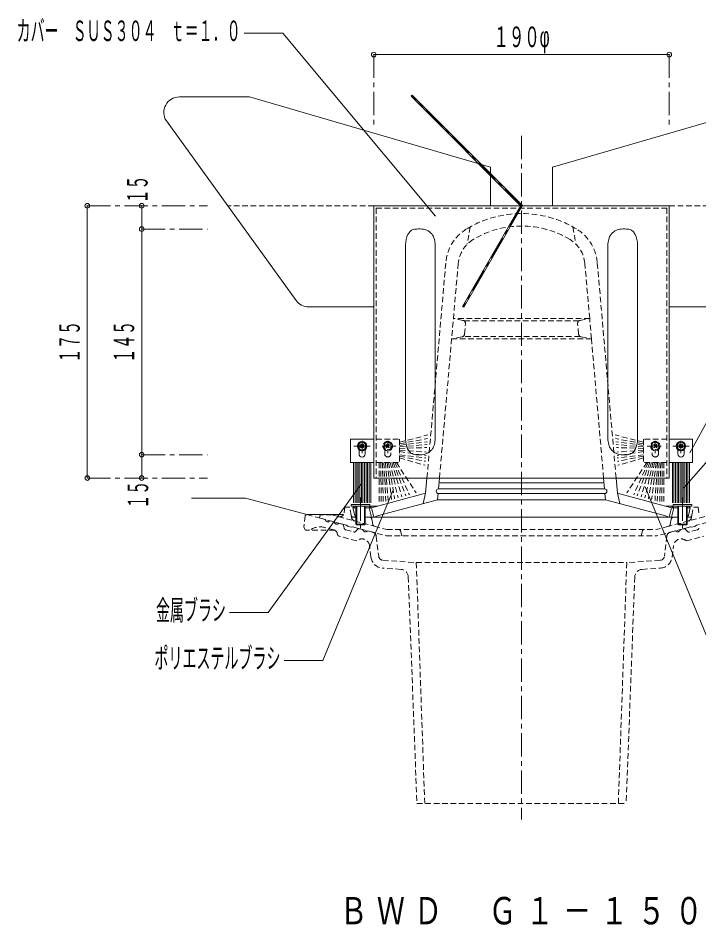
# Model space of a CAD drawing. Units: millimetres at full size, sheet at 1:3. Extents: x -321 to 348, y -560 to 557.
# Drawn here: x -321 to 117, y -560 to 23 of the extents above; entities that cross this region are included whole.
import ezdxf
from ezdxf.enums import TextEntityAlignment as Align

# ---------------------------------------------------------------- set-up
doc = ezdxf.new("R2010")
doc.units = ezdxf.units.MM
doc.header["$LTSCALE"] = 3
doc.header["$PDMODE"] = 32
doc.header["$PDSIZE"] = 3
for name, pattern in [('CHAIN1', [8, 5, -1, 1, -1]), ('CHAIN2', [12, 9, -1, 1, -1]), ('DASHED1', [1.8, 1.2, -0.6])]:
    doc.linetypes.add(name, pattern=pattern)
for name, color, linetype, lineweight in [('5-0_ 通芯', 4, 'CHAIN1', 9), ('5-2_ 鉄骨', 4, 'Continuous', 9), ('5-3_水切り', 3, 'Continuous', 9), ('5-4_イソバンド', 4, 'Continuous', 9), ('5-5_角波', 6, 'DASHED1', 9), ('5-9_建具', 4, 'DASHED1', 9), ('5-E_ 文字', 7, 'Continuous', 9), ('5-F_ 寸法', 7, 'Continuous', 9)]:
    doc.layers.add(name, color=color, linetype=linetype, lineweight=lineweight)
doc.layers.add('6-E_ 文字', color=7, linetype='Continuous')
doc.styles.add('超極細ゴシック', font='')
doc.styles.add('ＭＳ 明朝', font='')
doc.styles.get('超極細ゴシック').set_extended_font_data('超極細ゴシック')
doc.styles.get('ＭＳ 明朝').set_extended_font_data('MS Mincho')

msp = doc.modelspace()

# ---------------------------------------------------------------- linework, layer by layer
at = {"layer": '5-0_ 通芯'}
for p, q in [((3.016, -97.268), (-67.694, -26.557)), ((3.016, -52.29), (3.016, -491.765)), ((3.016, -97.268), (-34.484, -162.22))]:
    msp.add_line(p, q, dxfattribs=at)
at = {"layer": '5-2_ 鉄骨', "linetype": 'CHAIN1'}
for p, q in [((-100.484, -284.809), (-100.484, -304.481)), ((106.516, -284.809), (106.516, -304.481))]:
    msp.add_line(p, q, dxfattribs=at)
at = {"layer": '5-2_ 鉄骨'}
for p, q in [((-104.484, -290.444), (-105.733, -290.444)), ((-103.484, -290.444), (-103.484, -301.944)), ((-102.984, -290.444), (-102.984, -302.444)), ((-97.984, -290.444), (-97.984, -302.444)), ((-97.484, -290.444), (-97.484, -301.944)), ((103.516, -290.444), (103.516, -301.944)), ((104.017, -290.444), (104.017, -302.444)), ((109.016, -290.444), (109.016, -302.444)), ((109.516, -290.444), (109.516, -301.944)), ((110.516, -290.444), (111.766, -290.444)), ((-97.484, -301.944), (-103.484, -301.944)), ((-103.484, -301.944), (-102.984, -302.444)), ((-97.984, -302.444), (-102.984, -302.444)), ((-97.484, -301.944), (-97.984, -302.444)), ((103.516, -301.944), (109.516, -301.944)), ((103.516, -301.944), (104.017, -302.444)), ((104.017, -302.444), (109.016, -302.444)), ((109.516, -301.944), (109.016, -302.444))]:
    msp.add_line(p, q, dxfattribs=at)
at = {"layer": '5-2_ 鉄骨', "color": 7}
msp.add_line((-135.101, -295.801), (-111.449, -295.801), dxfattribs=at)
msp.add_lwpolyline([(-135.101, -295.801), (-174.525, -285.237), (-209.227, -285.237)], dxfattribs=at)
at = {"layer": '5-3_水切り'}
for p, q in [((-91.984, -97.268), (98.016, -97.268)), ((-91.984, -97.268), (-91.984, -272.268)), ((98.016, -97.268), (98.016, -272.268)), ((-71.614, -122.268), (-71.614, -247.268)), ((-52.472, -122.268), (-52.472, -247.268)), ((58.505, -122.268), (58.505, -247.268)), ((77.647, -122.268), (77.647, -247.268)), ((-91.984, -272.268), (98.016, -272.268))]:
    msp.add_line(p, q, dxfattribs=at)
at = {"layer": '5-3_水切り', "linetype": 'DASHED1'}
for p, q in [((-90.484, -98.768), (96.516, -98.768)), ((-90.484, -98.768), (-90.484, -272.268)), ((96.516, -98.768), (96.516, -272.268))]:
    msp.add_line(p, q, dxfattribs=at)
at = {"layer": '5-3_水切り'}
for points in [[(-52.472, -122.268), (-52.537, -121.71), (-52.66, -120.751), (-52.812, -119.804), (-53.011, -118.877), (-53.276, -117.977), (-53.625, -117.112), (-53.874, -116.629), (-54.169, -116.147), (-54.765, -115.362), (-55.457, -114.643), (-56.229, -114.001), (-57.065, -113.448), (-57.949, -112.994), (-58.478, -112.78), (-59.065, -112.589), (-60.097, -112.358), (-61.149, -112.229), (-62.218, -112.18), (-63.298, -112.19), (-64.385, -112.235), (-65.017, -112.268)], [(58.505, -122.268), (58.57, -121.71), (58.693, -120.751), (58.844, -119.804), (59.044, -118.877), (59.309, -117.977), (59.658, -117.112), (59.907, -116.629), (60.202, -116.147), (60.798, -115.362), (61.49, -114.643), (62.262, -114.001), (63.098, -113.448), (63.982, -112.994), (64.511, -112.78), (65.098, -112.589), (66.13, -112.358), (67.182, -112.229), (68.25, -112.18), (69.33, -112.19), (70.417, -112.235), (71.049, -112.268)], [(-52.472, -247.268), (-52.537, -247.827), (-52.66, -248.785), (-52.812, -249.732), (-53.011, -250.659), (-53.276, -251.559), (-53.625, -252.424), (-53.874, -252.907), (-54.169, -253.389), (-54.765, -254.175), (-55.457, -254.894), (-56.229, -255.535), (-57.065, -256.088), (-57.949, -256.542), (-58.478, -256.756), (-59.065, -256.947), (-60.097, -257.178), (-61.149, -257.307), (-62.218, -257.356), (-63.298, -257.346), (-64.385, -257.302), (-65.017, -257.268)], [(58.505, -247.268), (58.57, -247.827), (58.693, -248.785), (58.844, -249.732), (59.044, -250.659), (59.309, -251.559), (59.658, -252.424), (59.907, -252.907), (60.202, -253.389), (60.798, -254.175), (61.49, -254.894), (62.262, -255.535), (63.098, -256.088), (63.982, -256.542), (64.511, -256.756), (65.098, -256.947), (66.13, -257.178), (67.182, -257.307), (68.25, -257.356), (69.33, -257.346), (70.417, -257.302), (71.049, -257.268)]]:
    msp.add_lwpolyline(points, dxfattribs=at)
for centre, radius, start, end in [((-53.003, -123.15), 18.632, 156.27401, 177.28557), ((-63.402, -119.259), 7.572, 131.72765, 151.56811), ((-65.698, -116.228), 3.794, 106.2563, 136.32467), ((-64.692, -118.994), 6.734, 92.76496, 107.88405), ((70.725, -118.994), 6.734, 72.11595, 87.23504), ((71.731, -116.228), 3.794, 43.67533, 73.7437), ((69.435, -119.259), 7.572, 28.43189, 48.27235), ((59.036, -123.15), 18.632, 2.71443, 23.72599), ((-53.003, -246.386), 18.632, 182.71443, 203.72599), ((59.036, -246.386), 18.632, 336.27401, 357.28557), ((-63.402, -250.277), 7.572, 208.43189, 228.27235), ((-65.698, -253.308), 3.794, 223.67533, 253.7437), ((71.731, -253.308), 3.794, 286.2563, 316.32467), ((69.435, -250.277), 7.572, 311.72765, 331.56811), ((-64.692, -250.542), 6.734, 252.11595, 267.23504), ((70.725, -250.542), 6.734, 272.76496, 287.88405)]:
    msp.add_arc(centre, radius, start, end, dxfattribs=at)
at = {"layer": '5-4_イソバンド'}
for p, q in [((-216.984, -27.268), (-171.984, -27.268)), ((-68.048, -26.911), (-67.341, -26.204)), ((2.392, -97.35), (-68.048, -26.911)), ((3.641, -97.186), (-67.341, -26.204)), ((178.016, -27.268), (23.016, -72.519)), ((-141.977, -158.125), (-225.361, -42.729)), ((-21.379, -72.166), (-22.086, -72.873)), ((23.016, -72.519), (23.016, -97.268)), ((-34.051, -162.47), (3.641, -97.186)), ((-133.872, -162.268), (-91.984, -162.268)), ((139.905, -162.268), (98.016, -162.268))]:
    msp.add_line(p, q, dxfattribs=at)
at = {"layer": '5-4_イソバンド', "linetype": 'DASHED1'}
for p, q in [((-91.984, -97.268), (-185.952, -97.268)), ((98.016, -97.268), (191.985, -97.268))]:
    msp.add_line(p, q, dxfattribs=at)
at = {"layer": '5-4_イソバンド'}
for points in [[(-171.984, -27.268), (-16.984, -72.519), (-16.984, -97.268)], [(-34.051, -162.47), (-34.917, -161.97), (2.392, -97.35)]]:
    msp.add_lwpolyline(points, dxfattribs=at)
for centre, start, end in [((-216.984, -37.268), 90, 213.09839), ((-133.872, -152.268), 215.85134, 270)]:
    msp.add_arc(centre, 10, start, end, dxfattribs=at)
at = {"layer": '5-5_角波'}
for p, q in [((-75.484, -249.268), (-57.233, -244.592)), ((81.516, -249.268), (63.266, -244.592)), ((-90.484, -247.268), (-75.484, -247.268)), ((-82.074, -250.575), (-84.176, -252.678)), ((-83.893, -250.575), (-81.791, -252.678)), ((-82.984, -248.28), (-82.984, -256.289)), ((-75.484, -250.268), (-57.436, -246.92)), ((-75.484, -247.268), (-75.484, -262.268)), ((-75.484, -251.268), (-57.616, -248.972)), ((81.516, -250.268), (63.469, -246.92)), ((81.516, -251.268), (63.649, -248.972)), ((81.516, -247.268), (81.516, -262.268)), ((96.516, -247.268), (81.516, -247.268)), ((89.926, -250.575), (87.824, -252.678)), ((88.107, -250.575), (90.209, -252.678)), ((89.016, -248.28), (89.016, -256.289)), ((-77.704, -251.768), (-88.2, -251.768)), ((-84.984, -256.768), (-84.984, -250.768)), ((-84.176, -250.858), (-82.074, -252.961)), ((-81.791, -250.858), (-83.893, -252.961)), ((-80.984, -250.768), (-80.984, -256.768)), ((-75.484, -252.268), (-57.768, -250.706)), ((-75.484, -253.268), (-57.94, -252.672)), ((-75.484, -254.268), (-58.197, -255.618)), ((-75.484, -255.268), (-58.386, -257.771)), ((81.516, -252.268), (63.801, -250.706)), ((81.516, -253.268), (63.973, -252.672)), ((81.516, -254.268), (64.23, -255.618)), ((81.516, -255.268), (64.419, -257.771)), ((83.737, -251.768), (94.233, -251.768)), ((87.016, -250.768), (87.016, -256.768)), ((87.824, -250.858), (89.926, -252.961)), ((90.209, -250.858), (88.107, -252.961)), ((91.016, -256.768), (91.016, -250.768)), ((-90.484, -262.268), (-75.484, -262.268)), ((-88.484, -262.268), (-88.484, -288.224)), ((-87.484, -262.268), (-87.17, -287.872)), ((-86.484, -262.268), (-85.848, -287.518)), ((-85.484, -262.268), (-84.217, -287.081)), ((-84.484, -262.268), (-82.815, -286.705)), ((-83.484, -262.268), (-80.58, -286.107)), ((-82.484, -262.268), (-78.582, -285.571)), ((-81.484, -262.268), (-76.368, -284.978)), ((-80.484, -262.268), (-73.873, -284.309)), ((-79.484, -262.268), (-71.36, -283.636)), ((-78.484, -262.268), (-69.112, -282.991)), ((-77.484, -262.268), (-64.766, -281.869)), ((-75.484, -257.268), (-58.523, -259.335)), ((-75.484, -258.268), (-58.716, -261.539)), ((-75.484, -259.268), (-58.941, -264.111)), ((81.516, -257.268), (64.556, -259.335)), ((81.516, -258.268), (64.748, -261.539)), ((81.516, -259.268), (64.973, -264.111)), ((83.516, -262.268), (70.799, -281.869)), ((84.516, -262.268), (75.145, -282.991)), ((85.516, -262.268), (77.392, -283.636)), ((86.516, -262.268), (79.906, -284.309)), ((96.516, -262.268), (81.516, -262.268)), ((87.516, -262.268), (82.401, -284.978)), ((88.516, -262.268), (84.615, -285.571)), ((89.516, -262.268), (86.613, -286.107)), ((90.516, -262.268), (88.847, -286.705)), ((91.516, -262.268), (90.25, -287.081)), ((92.516, -262.268), (91.881, -287.518)), ((93.516, -262.268), (93.203, -287.872)), ((94.516, -262.268), (94.516, -288.224))]:
    msp.add_line(p, q, dxfattribs=at)
at = {"layer": '5-5_角波', "color": 7, "linetype": 'Continuous'}
for p, q in [((-106.984, -247.268), (-106.984, -262.268)), ((-91.984, -247.268), (-106.984, -247.268)), ((-98.574, -250.575), (-100.676, -252.678)), ((-100.393, -250.575), (-98.291, -252.678)), ((98.016, -247.268), (113.016, -247.268)), ((106.426, -250.575), (104.324, -252.678)), ((104.607, -250.575), (106.709, -252.678)), ((113.016, -247.268), (113.016, -262.268)), ((-101.484, -250.768), (-101.484, -256.768)), ((-100.676, -250.858), (-98.574, -252.961)), ((-98.291, -250.858), (-100.393, -252.961)), ((-97.484, -256.768), (-97.484, -250.768)), ((103.516, -256.768), (103.516, -250.768)), ((104.324, -250.858), (106.426, -252.961)), ((106.709, -250.858), (104.607, -252.961)), ((107.516, -250.768), (107.516, -256.768)), ((-91.984, -262.268), (-106.984, -262.268)), ((-104.984, -262.268), (-104.984, -288.296)), ((-103.984, -262.268), (-103.984, -288.296)), ((-102.984, -262.268), (-102.984, -288.296)), ((-101.984, -262.268), (-101.984, -288.296)), ((-100.984, -262.268), (-100.984, -288.296)), ((-99.984, -262.268), (-99.984, -288.296)), ((-98.984, -262.268), (-98.984, -288.296)), ((-97.984, -262.268), (-97.984, -288.296)), ((-96.984, -262.268), (-96.984, -288.296)), ((-95.984, -262.268), (-95.984, -288.296)), ((-94.984, -262.268), (-94.984, -288.296)), ((-93.984, -262.268), (-93.984, -288.296)), ((98.016, -262.268), (113.016, -262.268)), ((100.016, -262.268), (100.016, -288.296)), ((101.016, -262.268), (101.016, -288.296)), ((102.016, -262.268), (102.016, -288.296)), ((103.016, -262.268), (103.016, -288.296)), ((104.016, -262.268), (104.016, -288.296)), ((105.016, -262.268), (105.016, -288.296)), ((106.016, -262.268), (106.016, -288.296)), ((107.016, -262.268), (107.016, -288.296)), ((108.016, -262.268), (108.016, -288.296)), ((109.016, -262.268), (109.016, -288.296)), ((110.016, -262.268), (110.016, -288.296)), ((111.016, -262.268), (111.016, -288.296))]:
    msp.add_line(p, q, dxfattribs=at)
at = {"layer": '5-5_角波', "color": 4, "linetype": 'CHAIN2'}
for p, q in [((-99.484, -248.28), (-99.484, -256.289)), ((105.516, -248.28), (105.516, -256.289)), ((-104.763, -251.768), (-94.267, -251.768)), ((110.796, -251.768), (100.3, -251.768))]:
    msp.add_line(p, q, dxfattribs=at)
at = {"layer": '5-5_角波', "color": 7, "linetype": 'Continuous'}
for centre, radius in [((-99.484, -251.768), 3), ((-99.484, -251.768), 2.5), ((105.516, -251.768), 3), ((105.516, -251.768), 2.5)]:
    msp.add_circle(centre, radius, dxfattribs=at)
at = {"layer": '5-5_角波'}
for centre, radius in [((-82.984, -251.768), 3), ((-82.984, -251.768), 2.5), ((89.016, -251.768), 3), ((89.016, -251.768), 2.5)]:
    msp.add_circle(centre, radius, dxfattribs=at)
at = {"layer": '5-5_角波', "color": 7, "linetype": 'Continuous'}
for centre, start, end in [((-99.484, -250.768), 90, 180), ((-99.484, -250.768), 0, 90), ((105.516, -250.768), 90, 180), ((105.516, -250.768), 0, 90), ((-99.484, -256.768), 180, 270), ((-99.484, -256.768), 270, 0), ((105.516, -256.768), 180, 270), ((105.516, -256.768), 270, 0)]:
    msp.add_arc(centre, 2, start, end, dxfattribs=at)
at = {"layer": '5-5_角波'}
for centre, start, end in [((-82.984, -250.768), 90, 180), ((-82.984, -250.768), 0, 90), ((89.016, -250.768), 90, 180), ((89.016, -250.768), 0, 90), ((-82.984, -256.768), 180, 270), ((-82.984, -256.768), 270, 0), ((89.016, -256.768), 180, 270), ((89.016, -256.768), 270, 0)]:
    msp.add_arc(centre, 2, start, end, dxfattribs=at)
at = {"layer": '5-9_建具', "color": 134, "lineweight": 5}
for p, q in [((-29.984, -110.812), (-31.984, -122.024)), ((36.016, -110.812), (38.016, -122.024)), ((-57.789, -272.268), (-45.662, -133.652)), ((63.822, -272.268), (51.695, -133.652)), ((-49.759, -272.268), (-37.692, -134.349)), ((46.824, -169.768), (43.725, -134.349)), ((46.824, -169.768), (-40.791, -169.768)), ((-34.669, -170.931), (-40.791, -169.768)), ((39.912, -171.268), (-33.879, -171.268)), ((-33.634, -179.751), (-33.049, -173.07)), ((39.667, -179.751), (39.082, -173.07)), ((40.702, -170.931), (46.824, -169.768)), ((47.961, -182.768), (46.824, -169.768)), ((-35.265, -181.544), (-41.928, -182.768)), ((47.961, -182.768), (-41.928, -182.768)), ((40.592, -181.268), (-34.56, -181.268)), ((41.298, -181.544), (47.961, -182.768)), ((55.792, -272.268), (47.961, -182.768))]:
    msp.add_line(p, q, dxfattribs=at)
at = {"layer": '5-9_建具', "color": 7, "linetype": 'Continuous'}
for p, q in [((-58.65, -282.111), (-57.789, -272.268)), ((-50.371, -279.268), (-49.759, -272.268)), ((56.404, -279.268), (55.792, -272.268)), ((64.683, -282.111), (63.822, -272.268)), ((56.404, -279.268), (-50.371, -279.268)), ((56.054, -275.268), (-50.021, -275.268)), ((-58.65, -282.111), (-93.484, -291.444)), ((-58.65, -282.111), (-60.15, -288.724)), ((-50.984, -286.268), (-50.632, -282.245)), ((56.404, -282.268), (-50.371, -282.268)), ((57.016, -286.268), (56.664, -282.245)), ((64.683, -282.111), (99.516, -291.444)), ((64.683, -282.111), (66.183, -288.724)), ((-106.484, -289.319), (-106.484, -290.444)), ((-89.751, -290.444), (-106.484, -290.444)), ((-105.483, -291.444), (-104.484, -290.444)), ((-94.984, -291.444), (-93.484, -290.444)), ((57.016, -286.268), (-50.984, -286.268)), ((95.784, -290.444), (112.516, -290.444)), ((101.016, -291.444), (99.516, -290.444)), ((100.516, -289.319), (100.516, -290.444)), ((100.516, -289.319), (112.516, -289.319)), ((111.516, -291.444), (110.516, -290.444)), ((112.516, -289.319), (112.516, -290.444)), ((-104.268, -296.308), (-105.483, -291.444)), ((-103.484, -291.444), (-105.483, -291.444)), ((-94.984, -291.444), (-97.484, -291.444)), ((-94.984, -291.444), (-93.484, -297.444)), ((-93.484, -291.444), (-94.984, -291.444)), ((-93.484, -291.444), (-91.984, -297.444)), ((99.516, -291.444), (98.016, -297.444)), ((101.016, -291.444), (99.516, -297.444)), ((99.516, -291.444), (101.016, -291.444)), ((101.016, -291.444), (103.516, -291.444)), ((109.516, -291.444), (111.516, -291.444)), ((110.3, -296.308), (111.516, -291.444)), ((103.516, -297.444), (-97.484, -297.444))]:
    msp.add_line(p, q, dxfattribs=at)
at = {"layer": '5-9_建具'}
for p, q in [((-111.006, -294.606), (-110.484, -290.944)), ((117.039, -294.606), (116.516, -290.944)), ((-136.093, -296.677), (-136.984, -303.801)), ((-134.983, -295.801), (-123.128, -298.977)), ((-126.984, -297.944), (-126.484, -295.944)), ((-118.993, -295.944), (-126.484, -295.944)), ((-114.752, -297.081), (-118.993, -295.944)), ((-114.752, -297.081), (-91.562, -303.294)), ((-106.316, -297.549), (-106.554, -296.205)), ((120.785, -297.081), (97.595, -303.294)), ((112.349, -297.549), (112.586, -296.205)), ((-126.984, -297.944), (-109.484, -302.633)), ((-120.23, -299.754), (-117.332, -300.53)), ((-112.134, -301.923), (-114.434, -301.307)), ((-111.413, -302.689), (-111.05, -304.461)), ((-108.484, -303.419), (-109.484, -302.633)), ((-105.076, -297.444), (-103.484, -297.444)), ((-97.484, -297.444), (-94.74, -297.444)), ((-92.651, -302.109), (-93.263, -298.681)), ((98.684, -302.109), (99.296, -298.681)), ((103.516, -297.444), (100.772, -297.444)), ((111.109, -297.444), (109.516, -297.444)), ((114.516, -303.419), (115.517, -302.633)), ((133.016, -297.944), (115.517, -302.633)), ((-135.984, -305.801), (-136.984, -303.801)), ((-117.14, -305.801), (-135.984, -305.801)), ((-117.607, -305.633), (-123.605, -304.026)), ((-115.444, -307.93), (-115.329, -308.491)), ((-109.969, -305.609), (-104.998, -306.941)), ((-108.484, -303.419), (-106.484, -303.955)), ((-106.484, -303.955), (-105.483, -303.705)), ((-105.483, -303.705), (-84.065, -309.444)), ((-102.288, -305.134), (-103.488, -306.487)), ((-98.98, -305.448), (-101.28, -304.831)), ((-92.621, -307.152), (-96.082, -306.224)), ((-91.562, -303.294), (-83.538, -305.444)), ((-83.538, -305.444), (89.571, -305.444)), ((-74.794, -306.202), (-73.984, -309.444)), ((80.827, -306.202), (80.016, -309.444)), ((97.595, -303.294), (89.571, -305.444)), ((111.516, -303.705), (90.098, -309.444)), ((98.654, -307.152), (102.115, -306.224)), ((105.013, -305.448), (107.313, -304.831)), ((108.32, -305.134), (109.521, -306.487)), ((116.002, -305.609), (111.031, -306.941)), ((112.516, -303.955), (111.516, -303.705)), ((114.516, -303.419), (112.516, -303.955)), ((-102.982, -312.658), (-114.248, -309.639)), ((-90.42, -309.684), (-88.842, -322.536)), ((-84.065, -309.444), (90.098, -309.444)), ((96.453, -309.684), (94.875, -322.536)), ((109.015, -312.658), (120.281, -309.639)), ((-93.805, -323.146), (-94.707, -315.794)), ((99.837, -323.146), (100.74, -315.794)), ((-86.073, -325.164), (-64.634, -326.663)), ((92.106, -325.164), (70.666, -326.663)), ((-74.459, -330.988), (-86.422, -330.151)), ((-64.634, -326.663), (-59.234, -481.463)), ((80.492, -330.988), (92.455, -330.151)), ((-69.812, -335.784), (-64.234, -481.463)), ((75.845, -335.784), (70.266, -481.463)), ((-64.234, -481.463), (70.266, -481.463))]:
    msp.add_line(p, q, dxfattribs=at)
for points in [[(-106.554, -296.205), (-107.484, -290.944), (-110.484, -290.944)], [(112.586, -296.205), (113.516, -290.944), (116.516, -290.944)], [(-64.634, -326.663), (70.666, -326.663), (65.266, -481.463)]]:
    msp.add_lwpolyline(points, dxfattribs=at)
at = {"layer": '5-9_建具', "color": 7, "linetype": 'Continuous'}
for points in [[(-106.484, -289.319), (-94.484, -289.319), (-94.484, -290.444)], [(-50.984, -286.268), (-88.984, -296.45), (-91.984, -297.444)], [(57.016, -286.268), (95.016, -296.45), (98.016, -297.444)]]:
    msp.add_lwpolyline(points, dxfattribs=at)
at = {"layer": '5-9_建具', "color": 134, "lineweight": 5}
for centre, radius, start, end in [((3.016, -170.268), 68, 58.69301, 121.30699), ((3.016, -170.268), 60, 58.69301, 121.30699), ((-17.768, -136.092), 28, 121.30701, 175.00002), ((23.801, -136.092), 28, 4.99998, 58.69299), ((-17.768, -136.092), 20, 121.30701, 175.00002), ((23.801, -136.092), 20, 4.99998, 58.69299), ((-35.042, -172.896), 2, 355.0002, 79.24808), ((41.075, -172.896), 2, 100.75192, 184.9998), ((-35.626, -179.576), 2, 280.41397, 355.0002), ((41.659, -179.576), 2, 184.9998, 259.58603)]:
    msp.add_arc(centre, radius, start, end, dxfattribs=at)
at = {"layer": '5-9_建具', "color": 7, "linetype": 'Continuous'}
for centre, start, end in [((-50.371, -280.768), 90, 270), ((56.404, -280.768), 270, 90), ((-102.812, -295.944), 194.03487, 243.41801), ((108.845, -295.944), 296.58199, 345.96513)]:
    msp.add_arc(centre, 1.5, start, end, dxfattribs=at)
at = {"layer": '5-9_建具'}
for centre, radius, start, end in [((-135.101, -296.801), 1, 90, 172.87604), ((-113.976, -294.183), 3, 254.99991, 351.88333), ((-105.076, -295.944), 1.5, 190.02449, 270), ((111.109, -295.944), 1.5, 270, 349.97551), ((-121.517, -298.762), 1.625, 187.61929, 322.3797), ((-115.722, -300.315), 1.625, 187.62059, 322.37891), ((-112.392, -302.889), 1, 11.56642, 75.00078), ((-103.362, -297.027), 3, 190.02473, 254.99991), ((-94.74, -298.944), 1.5, 10.11958, 90), ((-91.174, -301.845), 1.5, 190.11844, 254.99954), ((97.207, -301.845), 1.5, 285.00046, 349.88156), ((100.772, -298.944), 1.5, 90, 169.88042), ((109.395, -297.027), 3, 285.00009, 349.97527), ((-126.452, -314.651), 11, 75.00029, 126.42915), ((-118.383, -308.531), 3, 11.56622, 75.00026), ((-113.86, -308.19), 1.5, 191.56641, 255.00116), ((-109.58, -304.16), 1.5, 191.5649, 254.99991), ((-104.61, -305.492), 1.5, 254.99991, 318.43558), ((-101.539, -305.797), 1, 75.00023, 138.43498), ((-97.369, -305.232), 1.625, 187.62059, 322.38074), ((-93.398, -310.049), 3, 7.00002, 75.00002), ((-75.764, -306.444), 1, 14.03728, 90), ((81.797, -306.444), 1, 90, 165.96272), ((99.43, -310.049), 3, 104.99998, 172.99998), ((103.402, -305.232), 1.625, 217.61926, 352.37941), ((107.572, -305.797), 1, 41.56502, 104.99977), ((110.643, -305.492), 1.5, 221.56442, 285.00009), ((115.613, -304.16), 1.5, 285.00009, 348.4351), ((-99.67, -316.403), 5, 6.99977, 131.48514), ((105.703, -316.403), 5, 48.51486, 173.00023), ((-85.864, -322.171), 8, 186.99985, 266.00005), ((-85.864, -322.171), 3, 186.99985, 266.00005), ((91.897, -322.171), 3, 273.99995, 353.00015), ((91.897, -322.171), 8, 273.99995, 353.00015), ((-74.808, -335.976), 5, 2.19325, 85.99998), ((80.841, -335.976), 5, 94.00002, 177.80675)]:
    msp.add_arc(centre, radius, start, end, dxfattribs=at)
at = {"layer": '5-E_ 文字'}
for points in [[(-175.282, 13.62), (-150.401, 13.62), (-52.258, -104.04)], [(158.514, -215.355), (133.633, -215.355), (111.248, -255.998)], [(158.514, -248.498), (133.633, -248.498), (107.343, -278.518)], [(-184.699, -358.811), (-159.818, -358.811), (-100.164, -276.262)], [(152.488, -387.117), (127.606, -387.117), (82.556, -277.998)], [(-149.651, -389.616), (-124.769, -389.616), (-79.719, -280.497)]]:
    msp.add_lwpolyline(points, dxfattribs=at)
at = {"layer": '5-F_ 寸法'}
for p, q in [((-91.984, -0.108), (98.016, -0.108)), ((-276.184, -97.268), (-276.184, -272.268)), ((-241.184, -97.268), (-241.184, -112.268)), ((-241.184, -112.268), (-241.184, -257.268)), ((-241.184, -257.268), (-241.184, -272.268))]:
    msp.add_line(p, q, dxfattribs=at)
at = {"layer": '5-F_ 寸法', "linetype": 'CHAIN1'}
for p, q in [((-91.984, -0.108), (-91.984, -47.118)), ((98.016, -0.108), (98.016, -47.118)), ((-276.184, -97.268), (-198.977, -97.268)), ((-241.184, -112.268), (-198.977, -112.268)), ((-241.184, -257.268), (-198.977, -257.268)), ((-276.184, -272.268), (-198.977, -272.268))]:
    msp.add_line(p, q, dxfattribs=at)
at = {"layer": '5-F_ 寸法'}
for p in [(-91.984, -0.108), (98.016, -0.108), (-276.184, -97.268), (-241.184, -97.268), (-241.184, -112.268), (-241.184, -257.268), (-276.184, -272.268), (-241.184, -272.268)]:
    msp.add_point(p, dxfattribs=at)

# ---------------------------------------------------------------- texts
at = {"layer": '5-E_ 文字', "style": '超極細ゴシック', "width": 0.5}
for s, p in [('カバー\u3000ＳＵＳ３０４\u3000ｔ＝１．０', (-321.652, 4.648)), ('金属ブラシ', (-232.068, -367.783)), ('ポリエステルブラシ', (-233.02, -398.589))]:
    msp.add_text(s, height=13.2, dxfattribs=at).set_placement(p, align=Align.BOTTOM_LEFT)
at = {"layer": '5-F_ 寸法', "style": '超極細ゴシック', "width": 0.55}
msp.add_text('１９０φ', height=13.2, dxfattribs=at).set_placement((-14.984, 0.792), align=Align.BOTTOM_LEFT)
at = {"layer": '5-F_ 寸法', "style": '超極細ゴシック', "width": 0.5}
for s, p in [('１５', (-233.455, -95.833)), ('１７５', (-277.084, -198.268)), ('１４５', (-242.084, -198.268)), ('１５', (-233.076, -292.008))]:
    msp.add_text(s, height=13.2, rotation=90, dxfattribs=at).set_placement(p, align=Align.BOTTOM_LEFT)
at = {"layer": '6-E_ 文字', "insert": (-113.984, -559.513), "char_height": 17.6, "attachment_point": 7, "style": 'ＭＳ 明朝'}
msp.add_mtext('\\T1.33;\\W0.75;ＢＷＤ\u3000Ｇ１－１５０', dxfattribs=at)

doc.saveas('drawing.dxf')
